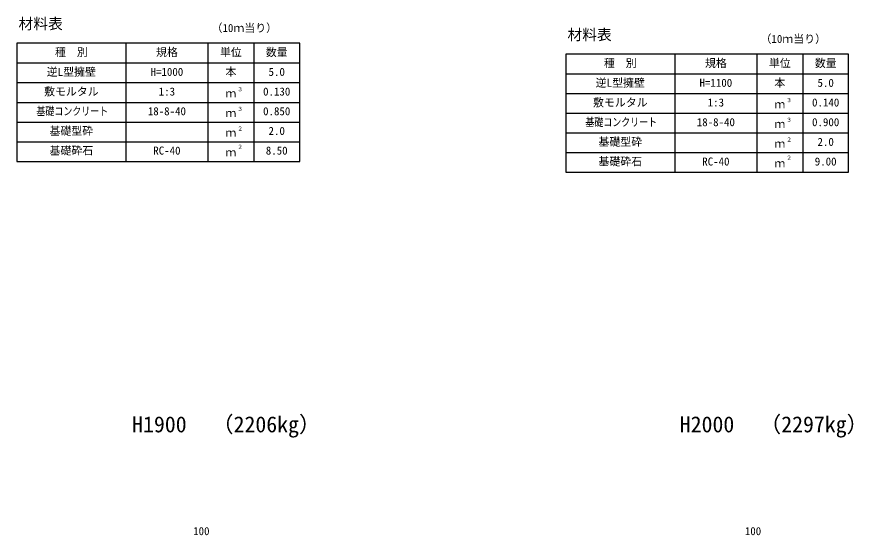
# Model space of a CAD drawing. Units: millimetres, scale not verified. Extents: x -67200 to 67200, y -23760 to 23760.
# Drawn here: x 22230 to 29887, y 6203 to 10947 of the extents above; entities that cross this region are included whole.
import ezdxf
from ezdxf.enums import TextEntityAlignment as Align

# ---------------------------------------------------------------- set-up
doc = ezdxf.new("R2010")
doc.units = ezdxf.units.MM
doc.header["$LTSCALE"] = 80
for name, color, linetype, lineweight in [('0-1_DIM', 7, 'Continuous', 25), ('0-4_HYO', 3, 'Continuous', 25), ('0-5_HYO2', 4, 'Continuous', 25), ('0-8_TXT', 7, 'Continuous', 25)]:
    doc.layers.add(name, color=color, linetype=linetype, lineweight=lineweight)
doc.styles.add('ＭＳ ゴシック', font='')
doc.styles.get('ＭＳ ゴシック').set_extended_font_data('MS Gothic')

msp = doc.modelspace()

# ---------------------------------------------------------------- linework, layer by layer
at = {"layer": '0-4_HYO'}
for p, q in [((23230, 10703.45), (23230, 9623.45)), ((23980, 10703.45), (23980, 9623.45)), ((24400, 10703.45), (24400, 9623.45)), ((28255, 10603.45), (28255, 9523.45)), ((29005, 10603.45), (29005, 9523.45)), ((29425, 10603.45), (29425, 9523.45)), ((22230, 10523.45), (24820, 10523.45)), ((27255, 10423.45), (29845, 10423.45))]:
    msp.add_line(p, q, dxfattribs=at)
for points in [[(22230, 9623.45), (24820, 9623.45), (24820, 10703.45), (22230, 10703.45)], [(27255, 9523.45), (29845, 9523.45), (29845, 10603.45), (27255, 10603.45)]]:
    msp.add_lwpolyline(points, close=True, dxfattribs=at)
at = {"layer": '0-5_HYO2'}
for p, q in [((22230, 10343.45), (24820, 10343.45)), ((27255, 10243.45), (29845, 10243.45)), ((22230, 10163.45), (24820, 10163.45)), ((27255, 10063.45), (29845, 10063.45)), ((22230, 9983.45), (24820, 9983.45)), ((27255, 9883.45), (29845, 9883.45)), ((22230, 9803.45), (24820, 9803.45)), ((27255, 9703.45), (29845, 9703.45))]:
    msp.add_line(p, q, dxfattribs=at)

# ---------------------------------------------------------------- texts
at = {"layer": '0-1_DIM', "style": 'ＭＳ ゴシック'}
for p in [(23845, 6182.33), (28895, 6182.33)]:
    msp.add_text('100', height=73.31, dxfattribs=at).set_placement(p, align=Align.BOTTOM_LEFT)
at = {"layer": '0-8_TXT', "style": 'ＭＳ ゴシック'}
for s, height, p in [('材料表', 98.97, (22246.67, 10803.45)), ('（10ｍ当り）', 73.31, (24013.33, 10785.11)), ('材料表', 98.97, (27271.67, 10703.45)), ('（10ｍ当り）', 73.31, (29038.33, 10685.11)), ('種\u3000別', 73.31, (22580, 10563.45)), ('規格', 73.31, (23505, 10563.45)), ('単位', 73.31, (24090, 10563.45)), ('数量', 73.31, (24510, 10563.45)), ('種\u3000別', 73.31, (27605, 10463.45)), ('規格', 73.31, (28530, 10463.45)), ('単位', 73.31, (29115, 10463.45)), ('数量', 73.31, (29535, 10463.45)), ('逆L型擁壁', 73.31, (22505, 10383.45)), ('H=1000', 73.31, (23455, 10383.45)), ('本', 73.31, (24140, 10383.45)), ('5.0', 73.31, (24535, 10383.45)), ('逆L型擁壁', 73.31, (27530, 10283.45)), ('H=1100', 73.31, (28480, 10283.45)), ('本', 73.31, (29165, 10283.45)), ('5.0', 73.31, (29560, 10283.45)), ('敷モルタル', 73.31, (22480, 10203.45)), ('1:3', 73.31, (23530, 10203.45)), ('ｍ', 73.31, (24140, 10186.78)), ('３', 36.66, (24249.24, 10254.06)), ('0.130', 73.31, (24485, 10203.45)), ('敷モルタル', 73.31, (27505, 10103.45)), ('1:3', 73.31, (28555, 10103.45)), ('３', 36.66, (29274.24, 10154.06)), ('0.140', 73.31, (29510, 10103.45)), ('18-8-40', 73.31, (23430, 10023.45)), ('３', 36.66, (24249.24, 10074.06)), ('0.850', 73.31, (24485, 10023.45)), ('ｍ', 73.31, (29165, 10086.78)), ('ｍ', 73.31, (24140, 10006.78)), ('18-8-40', 73.31, (28455, 9923.45)), ('ｍ', 73.31, (29165, 9906.78)), ('３', 36.66, (29274.24, 9974.06)), ('0.900', 73.31, (29510, 9923.45)), ('基礎型砕', 73.31, (22530, 9843.45)), ('ｍ', 73.31, (24140, 9826.78)), ('２', 36.66, (24249.24, 9894.06)), ('2.0', 73.31, (24535, 9843.45)), ('基礎型砕', 73.31, (27555, 9743.45)), ('ｍ', 73.31, (29165, 9726.78)), ('２', 36.66, (29274.24, 9794.06)), ('2.0', 73.31, (29560, 9743.45)), ('基礎砕石', 73.31, (22530, 9663.45)), ('RC-40', 73.31, (23480, 9663.45)), ('２', 36.66, (24249.24, 9727.39)), ('8.50', 73.31, (24510, 9663.45)), ('ｍ', 73.31, (24140, 9646.78)), ('基礎砕石', 73.31, (27555, 9563.45)), ('RC-40', 73.31, (28505, 9563.45)), ('２', 36.66, (29274.24, 9627.39)), ('9.00', 73.31, (29535, 9563.45)), ('ｍ', 73.31, (29165, 9546.78)), ('H1900', 146.6, (23286.5, 7100.69)), ('（2206kg）', 146.6, (24015.12, 7100.69)), ('H2000', 146.6, (28299.5, 7100.69)), ('（2297kg）', 146.6, (29028.12, 7100.69))]:
    msp.add_text(s, height=height, dxfattribs=at).set_placement(p, align=Align.BOTTOM_LEFT)
at = {"layer": '0-8_TXT', "style": 'ＭＳ ゴシック', "width": 0.8}
for p in [(22410, 10023.45), (27435, 9923.45)]:
    msp.add_text('基礎コンクリート', height=73.31, dxfattribs=at).set_placement(p, align=Align.BOTTOM_LEFT)

doc.saveas('drawing.dxf')
